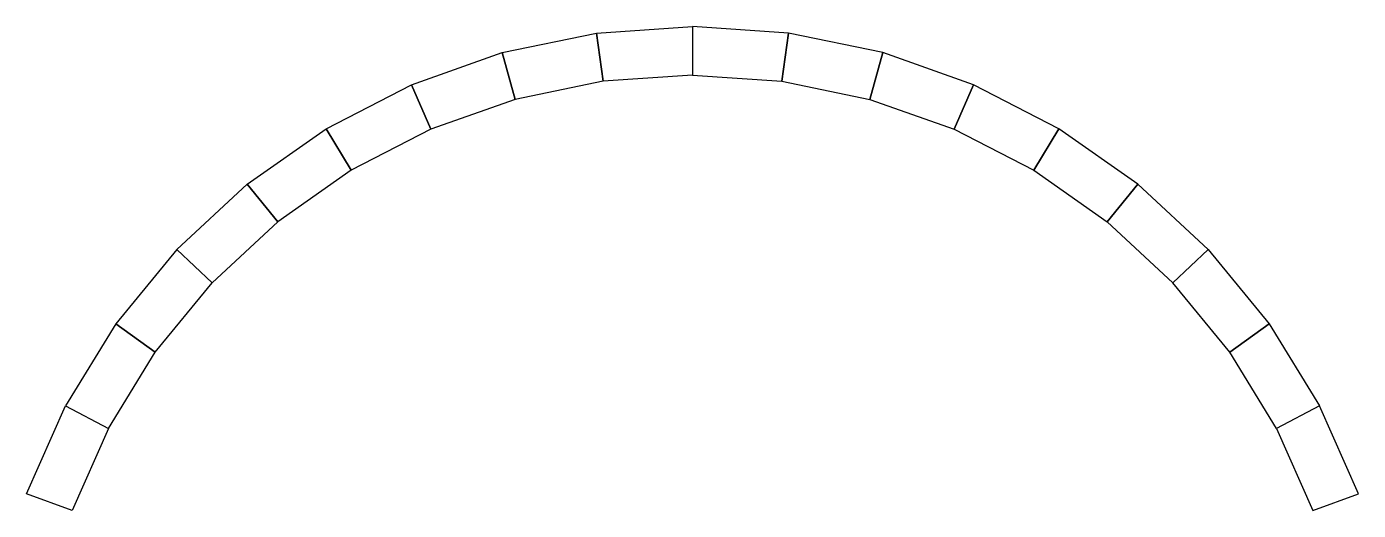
# Model space of a CAD drawing. Header units: inches. Extents: x 0 to 2827, y 0 to 1027.
import ezdxf

# ---------------------------------------------------------------- set-up
doc = ezdxf.new("R2010")
doc.units = ezdxf.units.IN
doc.header["$MEASUREMENT"] = 0

msp = doc.modelspace()

# ---------------------------------------------------------------- linework, layer by layer
for points in [[(1413.366211, 924), (1223.579134, 911.075104), (1209.614869, 1013.124108), (1413.366211, 1027)], [(1617.117554, 1013.124108), (1413.366211, 1027), (1413.366211, 924), (1603.153288, 911.075104)], [(1009.625986, 971.752665), (1209.614869, 1013.124108), (1223.579134, 911.075104), (1037.296653, 872.539086)], [(1817.106437, 971.752665), (1617.117554, 1013.124108), (1603.153288, 911.075104), (1789.43577, 872.539086)], [(817.092543, 903.649631), (1009.625986, 971.752665), (1037.296653, 872.539086), (857.958647, 809.10355)], [(2009.63988, 903.649631), (1817.106437, 971.752665), (1789.43577, 872.539086), (1968.773776, 809.10355)], [(635.56985, 810.072594), (817.092543, 903.649631), (857.958647, 809.10355), (688.876761, 721.939891)], [(2191.162573, 810.072594), (2009.63988, 903.649631), (1968.773776, 809.10355), (2137.855662, 721.939891)], [(468.409894, 692.749541), (635.56985, 810.072594), (688.876761, 721.939891), (533.173249, 612.65767)], [(2358.322529, 692.749541), (2191.162573, 810.072594), (2137.855662, 721.939891), (2293.559174, 612.65767)], [(318.699438, 553.846951), (468.409894, 692.749541), (533.173249, 612.65767), (393.723323, 483.274883)], [(2508.032984, 553.846951), (2358.322529, 692.749541), (2293.559174, 612.65767), (2433.0091, 483.274883)], [(189.203028, 395.929791), (273.102054, 336.180705), (393.723323, 483.274883), (318.699438, 553.846951)], [(2637.529395, 395.929791), (2553.630368, 336.180705), (2433.0091, 483.274883), (2508.032984, 553.846951)], [(82.311933, 221.914148), (173.536829, 174.091367), (273.102054, 336.180705), (189.203028, 395.929791)], [(2744.420489, 221.914148), (2653.195594, 174.091367), (2553.630368, 336.180705), (2637.529395, 395.929791)], [(0, 35.013384), (82.311933, 221.914148), (173.536829, 174.091367), (96.866211, 0)], [(2826.732423, 35.013384), (2744.420489, 221.914148), (2653.195594, 174.091367), (2729.866211, 0)]]:
    msp.add_lwpolyline(points, close=True)

doc.saveas('drawing.dxf')
